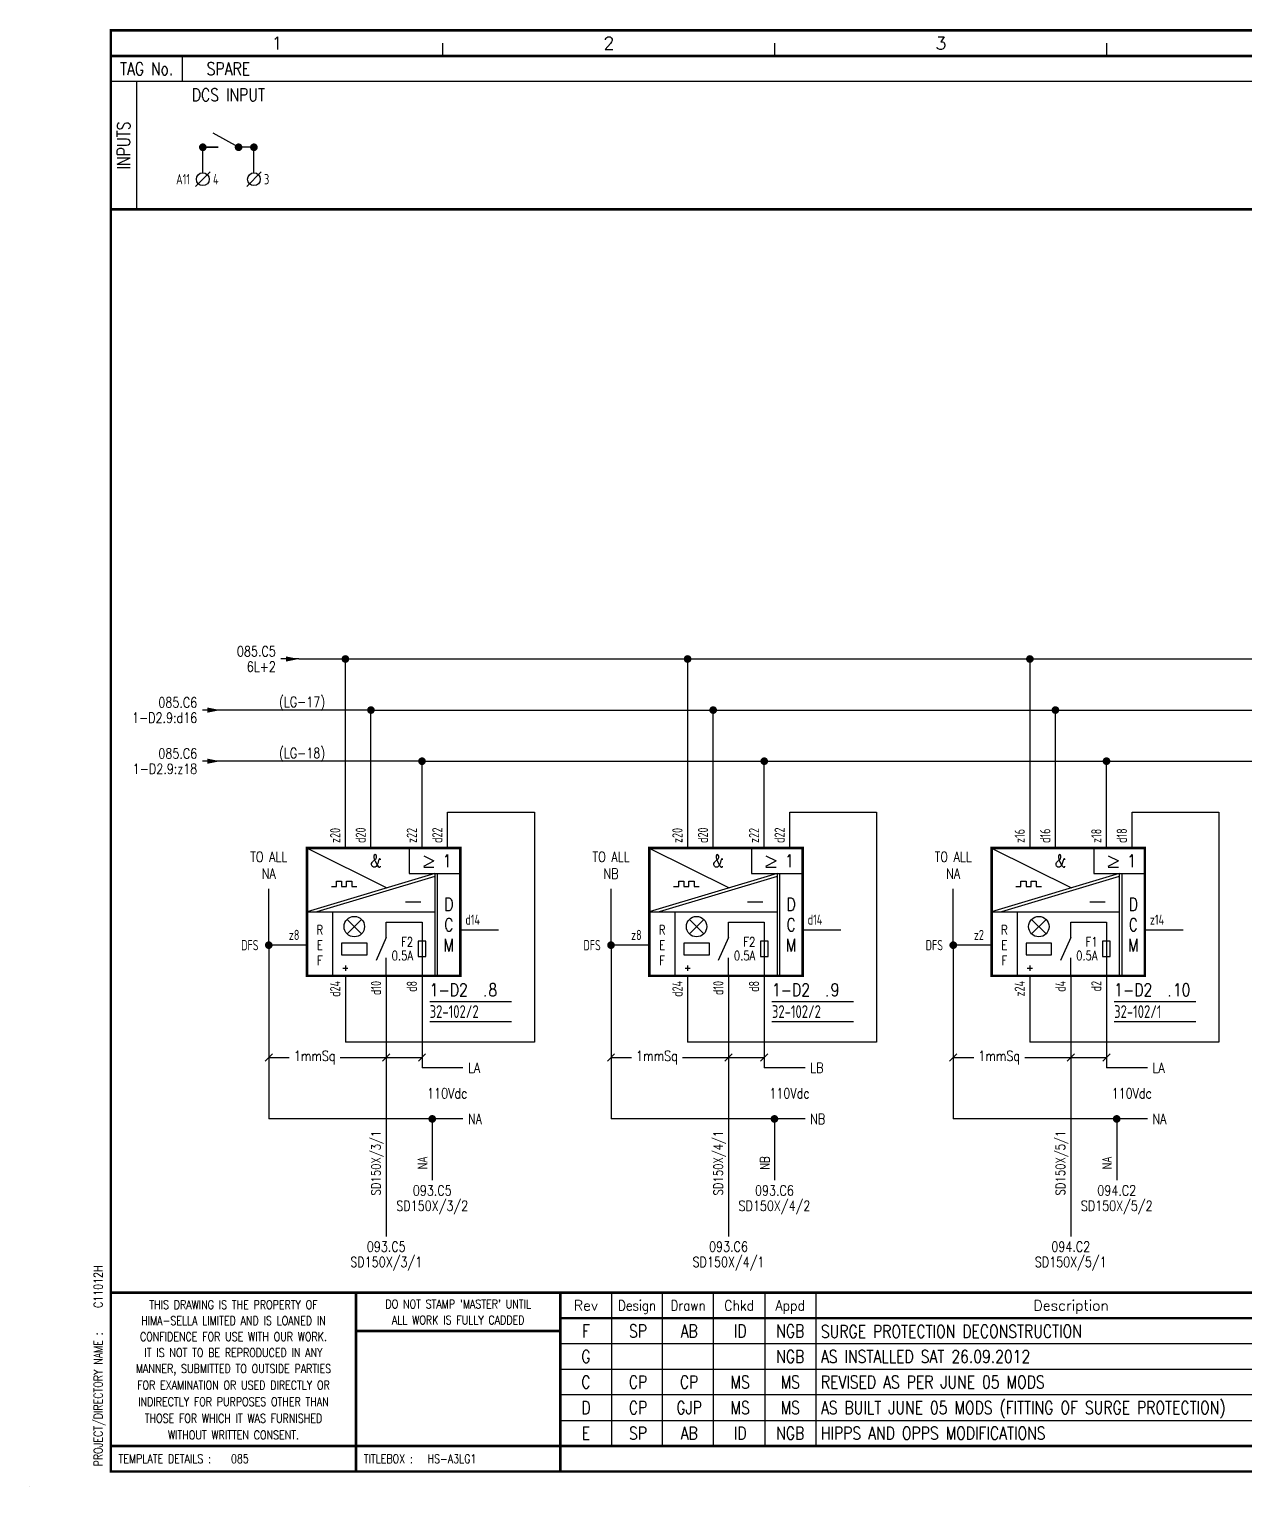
# Model space of a CAD drawing. Extents: x 0 to 414, y 0 to 285.
# Drawn here: x 0 to 238, y 0 to 285.2 of the extents above; entities that cross this region are included whole.
import ezdxf
from ezdxf.enums import TextEntityAlignment as Align

# ---------------------------------------------------------------- set-up
doc = ezdxf.new("R2010")
doc.units = 0
doc.header["$LTSCALE"] = 10
doc.header["$MEASUREMENT"] = 0
doc.linetypes.add('HIDDEN2', pattern=[0.1875, 0.125, -0.0625])
doc.layers.get('0').update_dxf_attribs({"linetype": 'CONTINUOUS'})
for name, color, linetype in [('ADD', 7, 'CONTINUOUS'), ('CATALOGUE', 7, 'CONTINUOUS'), ('COL', 7, 'CONTINUOUS'), ('COM', 6, 'CONTINUOUS'), ('COUNTER', 7, 'CONTINUOUS'), ('DES', 2, 'CONTINUOUS'), ('GROUP', 2, 'CONTINUOUS'), ('LAB', 4, 'CONTINUOUS'), ('LOCATION', 7, 'CONTINUOUS'), ('PCABGREY-0_22', 7, 'CONTINUOUS'), ('PREFIX', 2, 'CONTINUOUS'), ('RACK', 7, 'CONTINUOUS'), ('RECORD', 7, 'CONTINUOUS'), ('ROW', 7, 'CONTINUOUS'), ('SLOT', 7, 'CONTINUOUS'), ('SNA', 7, 'CONTINUOUS'), ('SPOTS', 3, 'CONTINUOUS'), ('TEXT', 2, 'CONTINUOUS'), ('TPOL', 1, 'CONTINUOUS'), ('UPS', 2, 'CONTINUOUS'), ('WIRENOS', 4, 'CONTINUOUS'), ('XR_FUNCTION', 7, 'CONTINUOUS'), ('XR_MAIN', 2, 'CONTINUOUS'), ('ZONE', 4, 'CONTINUOUS')]:
    doc.layers.add(name, color=color, linetype=linetype)
doc.layers.add('MCABGREY-0_22', color=4, linetype='CONTINUOUS', plot=False)
doc.styles.add('CATALOGU', font='ISOCP.shx', dxfattribs={"height": 2.5})
doc.styles.add('CROSSREF', font='ROMANS.shx', dxfattribs={"width": 0.8, "height": 1})
doc.styles.add('FUNCTION', font='ISOCP.shx', dxfattribs={"height": 2.5})
doc.styles.add('GROUP', font='romans.shx', dxfattribs={"width": 0.8, "height": 2.5})
doc.styles.add('LOCATION', font='ISOCP.shx', dxfattribs={"height": 2.5})
doc.styles.add('PINS', font='ISOCP.shx', dxfattribs={"height": 2.5})
doc.styles.add('RACK', font='romans.shx', dxfattribs={"width": 0.8, "height": 2})
doc.styles.add('REFERENC', font='ISOCP.shx', dxfattribs={"height": 2.5})
doc.styles.add('ROMAND', font='ROMAND')
doc.styles.add('ROMANS', font='romans.shx', dxfattribs={"width": 0.8})
doc.styles.add('SLOT', font='romans.shx', dxfattribs={"width": 0.8, "height": 2})
doc.styles.add('SYMBOL', font='ISOCP.shx', dxfattribs={"height": 2.5})
doc.styles.add('TERMINAL', font='ISOCP.shx', dxfattribs={"height": 2.5})
doc.styles.add('WIRES', font='ROMANS.shx', dxfattribs={"width": 0.8, "height": 2})
doc.styles.add('ZONE', font='ISOCP.shx', dxfattribs={"height": 2.5})

# ---------------------------------------------------------------- blocks, each defined once
blk = doc.blocks.new('HS-A3LG1')
at = {"color": 1}
for p, q in [((81, 280), (81, 282.5)), ((146, 280), (146, 282.5)), ((211, 280), (211, 282.5)), ((30, 275), (30, 280)), ((404, 275), (16, 275)), ((21, 275), (21, 250)), ((114, 38), (114, 8)), ((124, 8), (124, 38)), ((134, 8), (134, 38)), ((144, 38), (144, 8)), ((154, 38), (154, 8)), ((301.5, 28), (104, 28)), ((104, 23), (301.5, 23)), ((301.5, 18), (104, 18)), ((104, 13), (270.5, 13)), ((0, 0), (0, 0.025))]:
    blk.add_line(p, q, dxfattribs=at)
at = {"color": 1, "const_width": 0.5}
blk.add_lwpolyline([(16, 3), (409, 3), (409, 285), (16, 285)], close=True, dxfattribs=at)
for points in [[(16, 280), (404, 280)], [(404, 250), (16, 250)], [(409, 38), (16, 38)], [(64, 3), (64, 38)], [(104, 3), (104, 38)], [(270.5, 33), (104, 33)], [(104, 30.5), (64, 30.5)], [(270.5, 8), (16, 8)]]:
    blk.add_lwpolyline(points, dxfattribs=at)
at = {"color": 2, "style": 'ROMAND'}
for s, p in [('1', (48.5, 282.5)), ('2', (113.5, 282.5)), ('3', (178.5, 282.5))]:
    blk.add_text(s, height=2.5, dxfattribs=at).set_placement(p, align=Align.MIDDLE)
at = {"color": 1, "style": 'ROMANS', "width": 0.8}
blk.add_text('TAG No.', height=2.5, dxfattribs=at).set_placement((23, 277.5), align=Align.MIDDLE)
blk.add_text('INPUTS', height=2.5, rotation=90, dxfattribs=at).set_placement((18.5, 262.5), align=Align.MIDDLE)
at = {"color": 3, "lineweight": 13, "style": 'ROMANS', "width": 0.8}
for s, p in [('THIS DRAWING IS THE PROPERTY OF', (40, 35.6443)), ("DO NOT STAMP 'MASTER' UNTIL", (84, 35.7693)), ('HIMA-SELLA LIMITED AND IS LOANED IN', (40, 32.5193)), ('ALL WORK IS FULLY CADDED', (84, 32.6443)), ('CONFIDENCE FOR USE WITH OUR WORK.', (40, 29.3879)), ('IT IS NOT TO BE REPRODUCED IN ANY', (40, 26.2629)), ('MANNER, SUBMITTED TO OUTSIDE PARTIES', (40, 23.1379)), ('FOR EXAMINATION OR USED DIRECTLY OR', (40, 19.9054)), ('INDIRECTLY FOR PURPOSES OTHER THAN', (40, 16.6554)), ('THOSE FOR WHICH IT WAS FURNISHED', (40, 13.4054)), ('WITHOUT WRITTEN CONSENT.', (40, 10.1554))]:
    blk.add_text(s, height=1.7, dxfattribs=at).set_placement(p, align=Align.MIDDLE_CENTER)
at = {"color": 4, "style": 'ROMAND'}
for s, p in [('Rev', (109, 34.5)), ('Description', (204, 34.5))]:
    blk.add_text(s, height=2, dxfattribs=at).set_placement(p, align=Align.CENTER)
for s, width, p in [('Design', 0.85, (119, 34.5)), ('Drawn', 0.85, (129, 34.5)), ('Chkd', 0.9, (139, 34.5)), ('Appd', 0.9, (149, 34.5))]:
    blk.add_text(s, height=2, dxfattribs=dict(at, width=width)).set_placement(p, align=Align.CENTER)
at = {"color": 3, "style": 'ROMANS', "width": 0.8}
blk.add_text('PROJECT/DIRECTORY NAME :', height=1.7, rotation=90, dxfattribs=at).set_placement((13.5, 4), align=Align.MIDDLE_LEFT)
for s, p in [('TEMPLATE DETAILS :', (17.5, 5.5)), ('TITLEBOX :', (65.5, 5.5)), ('HS-A3LG1', (78, 5.5))]:
    blk.add_text(s, height=1.7, dxfattribs=at).set_placement(p, align=Align.MIDDLE_LEFT)
at = {"layer": 'COL', "style": 'ROMAND', "flags": 9}
for tag, p in [('COL1', (48.5, 282.5)), ('COL2', (113.5, 282.5)), ('COL3', (178.5, 282.5)), ('COL4', (243.5, 282.5)), ('COL5', (308.5, 282.5)), ('COL6', (373.5, 282.5))]:
    blk.add_attdef(tag, p, '', height=2.5, dxfattribs=at)
at = {"layer": 'ROW', "style": 'ROMAND', "flags": 9}
for tag, p in [('ROW1', (406.5, 249.5)), ('ROW2', (406.5, 188.5)), ('ROW3', (406.5, 127.5)), ('ROW4', (406.5, 66.5))]:
    blk.add_attdef(tag, p, '', height=2.5, dxfattribs=at)
at = {"layer": 'UPS', "color": 3, "style": 'ROMANS', "width": 0.8, "flags": 8}
blk.add_attdef('PROJS->NOMPRO', text='', height=1.7, rotation=90, dxfattribs=at).set_placement((13.5, 35), align=Align.MIDDLE_LEFT)
at = {"layer": 'UPS', "style": 'ROMANS', "width": 3.1263, "flags": 8}
blk.add_attdef('PLANOS->MCAN1', text='', height=2.5, rotation=0.061173, dxfattribs=at).set_placement((155, 31.6443), (254, 31.75), align=Align.FIT)
at = {"layer": 'UPS', "style": 'ROMANS', "width": 0.8, "flags": 8}
for tag, height, p in [('PLANOS->VERIF', 2.5, (293.5, 34.25)), ('PLANOS->CANVI1', 2.5, (109, 29.25)), ('PLANOS->NCAN1', 2.5, (149, 29.25)), ('PLANOS->DCAN1', 2.5, (262.5, 29.25)), ('PLANOS->ORIG', 2.5, (293.5, 29.25)), ('PLANOS->CANVI2', 2.5, (109, 24.25)), ('PLANOS->NCAN2', 2.5, (149, 24.25)), ('PLANOS->DCAN2', 2.5, (262.5, 24.25)), ('PLANOS->HECHF', 2.5, (293.5, 24.25)), ('PLANOS->CANVI3', 2.5, (109, 19.25)), ('PLANOS->NCAN3', 2.5, (149, 19.25)), ('PLANOS->DCAN3', 2.5, (262.5, 19.25)), ('PLANOS->HECHD', 2.5, (293.5, 19.25)), ('PLANOS->CANVI4', 2.5, (109, 14.25)), ('PLANOS->NCAN4', 2.5, (149, 14.25)), ('PLANOS->DCAN4', 2.5, (262.5, 14.25)), ('PLANOS->DATACREA', 2.5, (293.5, 14.25)), ('PLANOS->CANVI5', 2.5, (109, 9.25)), ('PLANOS->NCAN5', 2.5, (149, 9.25)), ('PLANOS->DCAN5', 2.5, (262.5, 9.25)), ('PLANOS->NR1', 2.5, (293.5, 9.25)), ('PROJS->DESCPRO3', 5, (345.5, 5.5)), ('PLANOS->PLANO', 5, (378.5, 5.5)), ('PLANOS->USER', 5, (402.75, 5.5)), ('PLANOS->NR2', 2.5, (293.5, 4.25))]:
    blk.add_attdef(tag, text='', height=height, dxfattribs=at).set_placement(p, align=Align.CENTER)
at = {"layer": 'UPS', "style": 'ROMANS', "flags": 8}
for tag, width, p, p2 in [('PLANOS->MCAN2', 3.0574, (155, 26.75), (254, 26.75)), ('PLANOS->MCAN3', 3.0574, (155, 21.75), (254, 21.75)), ('PLANOS->MCAN4', 3.0462, (155, 16.75), (254, 16.75)), ('PLANOS->MCAN5', 3.0574, (155, 11.75), (254, 11.75))]:
    blk.add_attdef(tag, text='', height=2.5, dxfattribs=dict(at, width=width)).set_placement(p, p2, align=Align.FIT)
at = {"layer": 'UPS', "style": 'ROMANS', "width": 0.8, "flags": 8}
blk.add_attdef('PLANOS->DENOM', (313.5, 24.25), '', height=2.5, dxfattribs=at)
at = {"layer": 'UPS', "color": 4, "style": 'ROMANS', "width": 0.8, "flags": 8}
for tag, p in [('PROJS->DESCPRO1', (303, 19.25)), ('PROJS->DESCPRO2', (303, 14.25))]:
    blk.add_attdef(tag, p, '', height=2.5, dxfattribs=at)
at = {"layer": 'UPS', "color": 3, "style": 'ROMANS', "width": 0.8, "flags": 8}
blk.add_attdef('PLANOS->PROTOTIPO', text='', height=1.7, dxfattribs=at).set_placement((39.5, 5.5), align=Align.MIDDLE_LEFT)
at = {"layer": 'UPS', "style": 'ROMANS', "width": 0.8, "flags": 8}
blk.add_attdef('PLANOS->OBS4', text='', height=2.5, dxfattribs=at).set_placement((107, 5.5), align=Align.MIDDLE_LEFT)
blk = doc.blocks.new('EDREV')
at = {"color": 2, "style": 'ROMANS', "width": 0.8}
for tag, p in [('DES', (129.2, 29.25)), ('DRN', (139.2, 29.25)), ('CHKD', (149.2, 29.25)), ('DES', (129.2, 24.25)), ('DRN', (139.2, 24.25)), ('CHKD', (149.2, 24.25)), ('DES', (129.2, 19.25)), ('DRN', (139.2, 19.25)), ('CHKD', (149.2, 19.25)), ('DES', (129.2, 14.25)), ('DRN', (139.2, 14.25)), ('CHKD', (149.2, 14.25)), ('DES', (129.2, 9.25)), ('DRN', (139.2, 9.25)), ('CHKD', (149.2, 9.25))]:
    blk.add_attdef(tag, text='', height=2.5, dxfattribs=at).set_placement(p, align=Align.CENTER)
blk = doc.blocks.new('TERM01')
blk.add_line((1.4142, 1.4142), (-1.4142, -1.4142))
blk.add_circle((0, 0), 1.25)
at = {"layer": 'CATALOGUE', "style": 'CATALOGU', "width": 0.8, "flags": 9}
blk.add_attdef('CATALOGUE', (2, -3.5), '', height=0.5, dxfattribs=at)
at = {"layer": 'COUNTER', "style": 'SYMBOL', "width": 0.8, "flags": 8}
blk.add_attdef('COUNTER', text='', height=2, dxfattribs=at).set_placement((2, 0), align=Align.MIDDLE_LEFT)
at = {"layer": 'LOCATION', "style": 'LOCATION', "width": 0.8, "flags": 1}
blk.add_attdef('LOCATION', (2, -4.25), '', height=0.5, dxfattribs=at)
at = {"layer": 'PREFIX', "style": 'TERMINAL', "width": 0.8}
blk.add_attdef('PREFIX', text='', height=2, dxfattribs=at).set_placement((-2.5, 0), align=Align.MIDDLE_RIGHT)
at = {"layer": 'RECORD', "style": 'REFERENC', "width": 0.8, "flags": 9}
blk.add_attdef('RECORD', (2, -2.75), '', height=0.5, dxfattribs=at)
at = {"layer": 'SNA', "style": 'SYMBOL', "width": 0.8, "flags": 9}
blk.add_attdef('SNA', (2, -2), '', height=0.5, dxfattribs=at)
at = {"layer": 'TPOL', "style": 'PINS', "width": 0.8, "flags": 9}
blk.add_attdef('CN2', (0, 1.5), '', height=0.5, dxfattribs=at)
blk.add_attdef('CN1', text='', height=0.5, dxfattribs=at).set_placement((0, -1.5), align=Align.TOP_LEFT)
at = {"layer": 'ZONE', "style": 'ZONE', "width": 0.8, "flags": 1}
blk.add_attdef('ZONE', (2, -5), '', height=0.5, dxfattribs=at)
blk = doc.blocks.new('32-102-1')
for p, q in [((-7.5, 0), (8.125, -7.8125)), ((12.5, 0), (12.5, -5)), ((15.3254, -1.5188), (17.3254, -2.5188)), ((15.3254, -3.5188), (17.3254, -2.5188)), ((17.5, -5), (-7.5, -12.5)), ((17.5, -5.5742), (-5.5859, -12.5)), ((12.5, -5), (22.5, -5)), ((15.3254, -3.7688), (17.3254, -3.7688)), ((17.5, -5), (17.5, -25)), ((18, -5), (18, -25)), ((-2.75, -7.5), (-1.75, -7.5)), ((-1.75, -6.5), (-0.75, -6.5)), ((-1.75, -7.5), (-1.75, -6.5)), ((-0.75, -6.5), (-0.75, -7.5)), ((-0.75, -7.5), (0.25, -7.5)), ((0.25, -6.5), (1.25, -6.5)), ((0.25, -7.5), (0.25, -6.5)), ((1.25, -6.5), (1.25, -7.5)), ((1.25, -7.5), (2.25, -7.5)), ((11.75, -10.5), (14.75, -10.5)), ((-7.5, -12.5), (17.5, -12.5)), ((-2.5, -12.5), (-2.5, -25)), ((0.3358, -16.7892), (3.1642, -13.9608)), ((0.3358, -13.9608), (3.1642, -16.7892)), ((8, -14.5), (15, -14.5)), ((8, -17.5), (8, -14.5)), ((15, -14.5), (15, -25)), ((22.5, -16), (30, -16)), ((-7.5, -19), (-15, -19)), ((8, -17.5), (6, -22)), ((8, -25), (8, -21.5)), ((-0.5, -23.5), (0.5, -23.5)), ((0, -23), (0, -24)), ((16.5, -30), (32.5, -30)), ((32.5, -34), (16.5, -34))]:
    blk.add_line(p, q)
at = {"const_width": 0.5}
blk.add_lwpolyline([(-7.5, -25), (22.5, -25), (22.5, 0), (-7.5, 0)], close=True, dxfattribs=at)
for points in [[(-0.75, -20.875), (4.25, -20.875), (4.25, -18.625), (-0.75, -18.625)], [(14.25, -21.25), (15.75, -21.25), (15.75, -18.25), (14.25, -18.25)]]:
    blk.add_lwpolyline(points, close=True)
blk.add_circle((1.75, -15.375), 2)
at = {"style": 'ROMANS', "width": 0.8}
blk.add_text('&', height=2.5, dxfattribs=at).set_placement((6, -3.75), align=Align.CENTER)
blk.add_text('1', height=2.5, dxfattribs=at).set_placement((19.0754, -3.7688))
for s, p in [('D', (20.25, -11)), ('C', (20.25, -15)), ('M', (20.25, -19))]:
    blk.add_text(s, height=2.5, dxfattribs=at).set_placement(p, align=Align.MIDDLE)
blk.add_text('F1', height=1.8, dxfattribs=at).set_placement((13.25, -19.25), align=Align.RIGHT)
at = {"insert": (-5, -19), "char_height": 1.8, "width": 0.8, "attachment_point": 5, "style": 'ROMANS'}
blk.add_mtext('R\\PE\\PF', dxfattribs=at)
at = {"style": 'ROMANS', "width": 0.8}
blk.add_attdef('AMPS', text='', height=1.8, dxfattribs=at).set_placement((13.25, -21.9383), align=Align.RIGHT)
at = {"layer": 'ADD', "style": 'PINS', "width": 0.8, "flags": 1}
blk.add_attdef('ADD1', (24, 1.75), '', height=1.5, dxfattribs=at)
at = {"layer": 'COM', "style": 'PINS', "width": 0.8, "flags": 1}
blk.add_attdef('COM1', (24, -2.25), '', height=1.5, dxfattribs=at)
at = {"layer": 'DES', "style": 'PINS', "width": 0.8, "flags": 1}
blk.add_attdef('DES1', (24, -0.25), '', height=1.5, dxfattribs=at)
at = {"layer": 'GROUP', "style": 'GROUP', "width": 0.8, "flags": 1}
blk.add_attdef('GROUP', (24, -8.25), '', height=1.5, dxfattribs=at)
at = {"layer": 'LAB', "style": 'PINS', "width": 0.8}
blk.add_attdef('LAB1', text='', height=2.5, dxfattribs=at).set_placement((16.5, -32), align=Align.MIDDLE_LEFT)
at = {"layer": 'LOCATION', "style": 'LOCATION', "width": 0.8}
blk.add_attdef('LOCATION', text='', height=2, dxfattribs=at).set_placement((-17, -19), align=Align.MIDDLE_RIGHT)
at = {"layer": 'RACK', "style": 'RACK', "width": 0.8}
blk.add_attdef('RACK', (16.5, -29), '', height=2.5, dxfattribs=at)
at = {"layer": 'SLOT', "style": 'SLOT', "width": 0.8}
blk.add_attdef('SLOT', (28, -29), '', height=2.5, dxfattribs=at)
at = {"layer": 'SNA', "style": 'SYMBOL', "width": 0.8, "flags": 1}
blk.add_attdef('SNA', (24, -6.25), '', height=1.5, dxfattribs=at)
at = {"layer": 'TEXT', "color": 3, "style": 'PINS', "width": 0.8}
blk.add_text('z16', height=2, rotation=90, dxfattribs=at).set_placement((-2, 1), align=Align.MIDDLE_LEFT)
at = {"layer": 'TEXT', "style": 'ROMANS', "width": 0.8}
blk.add_text('.', height=2, dxfattribs=at).set_placement((27, -29))
at = {"layer": 'TPOL', "style": 'PINS', "width": 0.8}
for tag, p in [('CN1', (-1, 1)), ('CN2', (4, 1)), ('CN3', (14, 1)), ('CN4', (19, 1))]:
    blk.add_attdef(tag, p, '', height=2, rotation=90, dxfattribs=at)
blk.add_attdef('CN9', (23.5, -15), '', height=2, dxfattribs=at)
blk.add_attdef('CN8', text='', height=2, dxfattribs=at).set_placement((-9, -18), align=Align.RIGHT)
for tag, p in [('CN5', (-1, -26)), ('CN6', (7, -26)), ('CN7', (14, -26))]:
    blk.add_attdef(tag, text='', height=2, rotation=90, dxfattribs=at).set_placement(p, align=Align.RIGHT)
at = {"layer": 'XR_FUNCTION', "style": 'FUNCTION', "width": 0.8, "flags": 1}
blk.add_attdef('XR_FUNCTION', (24, -4.25), '', height=1.5, dxfattribs=at)
at = {"layer": 'XR_MAIN', "style": 'CROSSREF', "width": 0.8, "flags": 1}
blk.add_attdef('XR_MAIN', (24, -10.25), '', height=1.5, dxfattribs=at)
blk = doc.blocks.new('32-102-2')
for p, q in [((-7.5, 0), (8.125, -7.8125)), ((12.5, 0), (12.5, -5)), ((15.3254, -1.5188), (17.3254, -2.5188)), ((15.3254, -3.5188), (17.3254, -2.5188)), ((17.5, -5), (-7.5, -12.5)), ((17.5, -5.5742), (-5.5859, -12.5)), ((12.5, -5), (22.5, -5)), ((15.3254, -3.7688), (17.3254, -3.7688)), ((17.5, -5), (17.5, -25)), ((18, -5), (18, -25)), ((-2.75, -7.5), (-1.75, -7.5)), ((-1.75, -6.5), (-0.75, -6.5)), ((-1.75, -7.5), (-1.75, -6.5)), ((-0.75, -6.5), (-0.75, -7.5)), ((-0.75, -7.5), (0.25, -7.5)), ((0.25, -6.5), (1.25, -6.5)), ((0.25, -7.5), (0.25, -6.5)), ((1.25, -6.5), (1.25, -7.5)), ((1.25, -7.5), (2.25, -7.5)), ((11.75, -10.5), (14.75, -10.5)), ((-7.5, -12.5), (17.5, -12.5)), ((-2.5, -12.5), (-2.5, -25)), ((0.3358, -16.7892), (3.1642, -13.9608)), ((0.3358, -13.9608), (3.1642, -16.7892)), ((8, -14.5), (15, -14.5)), ((8, -17.5), (8, -14.5)), ((15, -14.5), (15, -25)), ((22.5, -16), (30, -16)), ((-7.5, -19), (-15, -19)), ((8, -17.5), (6, -22)), ((8, -25), (8, -21.5)), ((-0.5, -23.5), (0.5, -23.5)), ((0, -23), (0, -24)), ((16.5, -30), (32.5, -30)), ((32.5, -34), (16.5, -34))]:
    blk.add_line(p, q)
at = {"const_width": 0.5}
blk.add_lwpolyline([(-7.5, -25), (22.5, -25), (22.5, 0), (-7.5, 0)], close=True, dxfattribs=at)
for points in [[(-0.75, -20.875), (4.25, -20.875), (4.25, -18.625), (-0.75, -18.625)], [(14.25, -21.25), (15.75, -21.25), (15.75, -18.25), (14.25, -18.25)]]:
    blk.add_lwpolyline(points, close=True)
blk.add_circle((1.75, -15.375), 2)
at = {"style": 'ROMANS', "width": 0.8}
blk.add_text('&', height=2.5, dxfattribs=at).set_placement((6, -3.75), align=Align.CENTER)
blk.add_text('1', height=2.5, dxfattribs=at).set_placement((19.0754, -3.7688))
for s, p in [('D', (20.25, -11)), ('C', (20.25, -15)), ('M', (20.25, -19))]:
    blk.add_text(s, height=2.5, dxfattribs=at).set_placement(p, align=Align.MIDDLE)
blk.add_text('F2', height=1.8, dxfattribs=at).set_placement((13.25, -19.25), align=Align.RIGHT)
at = {"insert": (-5, -19), "char_height": 1.8, "width": 0.8, "attachment_point": 5, "style": 'ROMANS'}
blk.add_mtext('R\\PE\\PF', dxfattribs=at)
at = {"style": 'ROMANS', "width": 0.8}
blk.add_attdef('AMPS', text='', height=1.8, dxfattribs=at).set_placement((13.25, -21.9383), align=Align.RIGHT)
at = {"layer": 'ADD', "style": 'PINS', "width": 0.8, "flags": 1}
blk.add_attdef('ADD1', (24, 1.75), '', height=1.5, dxfattribs=at)
at = {"layer": 'COM', "style": 'PINS', "width": 0.8, "flags": 1}
blk.add_attdef('COM1', (24, -2.25), '', height=1.5, dxfattribs=at)
at = {"layer": 'DES', "style": 'PINS', "width": 0.8, "flags": 1}
blk.add_attdef('DES1', (24, -0.25), '', height=1.5, dxfattribs=at)
at = {"layer": 'GROUP', "style": 'GROUP', "width": 0.8, "flags": 1}
blk.add_attdef('GROUP', (24, -8.25), '', height=1.5, dxfattribs=at)
at = {"layer": 'LAB', "style": 'PINS', "width": 0.8}
blk.add_attdef('LAB1', text='', height=2.5, dxfattribs=at).set_placement((16.5, -32), align=Align.MIDDLE_LEFT)
at = {"layer": 'LOCATION', "style": 'LOCATION', "width": 0.8}
blk.add_attdef('LOCATION', text='', height=2, dxfattribs=at).set_placement((-17, -19), align=Align.MIDDLE_RIGHT)
at = {"layer": 'RACK', "style": 'RACK', "width": 0.8}
blk.add_attdef('RACK', (16.5, -29), '', height=2.5, dxfattribs=at)
at = {"layer": 'SLOT', "style": 'SLOT', "width": 0.8}
blk.add_attdef('SLOT', (28, -29), '', height=2.5, dxfattribs=at)
at = {"layer": 'SNA', "style": 'SYMBOL', "width": 0.8, "flags": 1}
blk.add_attdef('SNA', (24, -6.25), '', height=1.5, dxfattribs=at)
at = {"layer": 'TEXT', "color": 3, "style": 'PINS', "width": 0.8}
blk.add_text('z20', height=2, rotation=90, dxfattribs=at).set_placement((-2, 1), align=Align.MIDDLE_LEFT)
at = {"layer": 'TEXT', "style": 'ROMANS', "width": 0.8}
blk.add_text('.', height=2, dxfattribs=at).set_placement((27, -29))
at = {"layer": 'TPOL', "style": 'PINS', "width": 0.8}
for tag, p in [('CN1', (-1, 1)), ('CN2', (4, 1)), ('CN3', (14, 1)), ('CN4', (19, 1))]:
    blk.add_attdef(tag, p, '', height=2, rotation=90, dxfattribs=at)
blk.add_attdef('CN9', (23.5, -15), '', height=2, dxfattribs=at)
blk.add_attdef('CN8', text='', height=2, dxfattribs=at).set_placement((-9, -18), align=Align.RIGHT)
for tag, p in [('CN5', (-1, -26)), ('CN6', (7, -26)), ('CN7', (14, -26))]:
    blk.add_attdef(tag, text='', height=2, rotation=90, dxfattribs=at).set_placement(p, align=Align.RIGHT)
at = {"layer": 'XR_FUNCTION', "style": 'FUNCTION', "width": 0.8, "flags": 1}
blk.add_attdef('XR_FUNCTION', (24, -4.25), '', height=1.5, dxfattribs=at)
at = {"layer": 'XR_MAIN', "style": 'CROSSREF', "width": 0.8, "flags": 1}
blk.add_attdef('XR_MAIN', (24, -10.25), '', height=1.5, dxfattribs=at)
blk = doc.blocks.new('EQUPOT04')
blk.add_line((3.5, 0), (0, 0))
blk.add_solid([(1, 0.5), (1, -0.5), (3.5, 0)])
at = {"layer": 'TEXT', "style": 'ROMANS', "width": 0.8}
blk.add_attdef('CONNECTION', text='', height=2, dxfattribs=at).set_placement((-1, -1.5), align=Align.MIDDLE_RIGHT)
at = {"layer": 'TPOL', "style": 'ROMANS', "flags": 8}
blk.add_attdef('CN1', text='', height=0.0025, dxfattribs=at).set_placement((3, 0), align=Align.MIDDLE_RIGHT)
at = {"layer": 'XR_FUNCTION', "style": 'FUNCTION', "width": 0.8, "flags": 1}
blk.add_attdef('XR_FUNCTION', text='', height=2, dxfattribs=at).set_placement((3.5, 0), align=Align.MIDDLE_LEFT)
at = {"layer": 'XR_MAIN', "style": 'CROSSREF', "width": 0.8}
for tag in ['XR_PREV', 'XR_NEXT']:
    blk.add_attdef(tag, text='', height=2, dxfattribs=at).set_placement((-1, 1.5), align=Align.MIDDLE_RIGHT)

msp = doc.modelspace()

# ---------------------------------------------------------------- linework, layer by layer
msp.add_line((52.7893, 162), (49.2893, 162))
msp.add_solid([(50.2893, 162.5), (50.2893, 161.5), (52.7893, 162)])
at = {"layer": 'PCABGREY-0_22'}
for p, q in [((41, 262.1396), (36, 264.8896)), ((52.7893, 162), (128.9097, 162)), ((61.9097, 125), (61.9097, 162)), ((128.9097, 162), (195.9097, 162)), ((128.9097, 162), (128.9097, 125)), ((195.9097, 162), (195.9097, 125)), ((195.9097, 162), (273.9281, 162)), ((48.9097, 152), (37.4097, 152)), ((66.9097, 152), (48.9097, 152)), ((66.9097, 125), (66.9097, 152)), ((66.9097, 152), (133.9097, 152)), ((133.9097, 152), (200.9097, 152)), ((133.9097, 125), (133.9097, 152)), ((200.9097, 125), (200.9097, 152)), ((200.9097, 152), (267.9097, 152)), ((48.9097, 142), (37.4097, 142)), ((76.9097, 142), (48.9097, 142)), ((76.9097, 142), (143.9097, 142)), ((76.9097, 125), (76.9097, 142)), ((143.9097, 142), (210.9097, 142)), ((143.9097, 125), (143.9097, 142)), ((210.9097, 142), (277.9097, 142)), ((210.9097, 125), (210.9097, 142)), ((81.9097, 132), (98.9097, 132)), ((81.9097, 125), (81.9097, 132)), ((98.9097, 132), (98.9097, 87)), ((148.9097, 132), (165.9097, 132)), ((148.9097, 125), (148.9097, 132)), ((165.9097, 132), (165.9097, 87)), ((215.9097, 132), (232.9097, 132)), ((215.9097, 125), (215.9097, 132)), ((232.9097, 132), (232.9097, 87)), ((46.9097, 106), (46.9097, 117)), ((113.9097, 106), (113.9097, 117)), ((180.9097, 106), (180.9097, 117)), ((46.9097, 106), (46.9097, 72)), ((113.9097, 106), (113.9097, 72)), ((180.9097, 106), (180.9097, 72)), ((61.9097, 100), (61.9097, 87)), ((69.9097, 100), (69.9097, 49)), ((76.9097, 100), (76.9097, 82)), ((128.9097, 100), (128.9097, 87)), ((136.9097, 100), (136.9097, 49)), ((136.9097, 100), (136.9097, 59.25)), ((143.9097, 100), (143.9097, 82)), ((195.9097, 100), (195.9097, 87)), ((203.9097, 100), (203.9097, 49)), ((203.9097, 100), (203.9097, 59.25)), ((210.9097, 100), (210.9097, 82)), ((98.9097, 87), (61.9097, 87)), ((165.9097, 87), (128.9097, 87)), ((232.9097, 87), (195.9097, 87)), ((84.9097, 82), (76.9097, 82)), ((151.9097, 82), (143.9097, 82)), ((218.9097, 82), (210.9097, 82)), ((78.9097, 72), (46.9097, 72)), ((84.9097, 72), (78.9097, 72)), ((78.9097, 72), (78.9097, 60)), ((145.9097, 72), (113.9097, 72)), ((151.9097, 72), (145.9097, 72)), ((145.9097, 72), (145.9097, 60)), ((145.9097, 72), (145.9097, 60)), ((212.9097, 72), (180.9097, 72)), ((212.9097, 72), (212.9097, 60)), ((212.9097, 72), (212.9097, 60)), ((218.9097, 72), (212.9097, 72))]:
    msp.add_line(p, q, dxfattribs=at)
at = {"layer": 'PCABGREY-0_22', "linetype": 'HIDDEN2', "ltscale": 10}
for p, q in [((34, 257.1396), (34, 262.1396)), ((37, 262.1396), (34, 262.1396)), ((34, 262.1396), (37, 262.1396)), ((44, 262.1396), (41, 262.1396)), ((44, 262.1396), (41, 262.1396)), ((44, 257.1396), (44, 262.1396))]:
    msp.add_line(p, q, dxfattribs=at)
at = {"layer": 'SPOTS', "color": 7, "const_width": 0.75}
for points in [[(33.625, 262.1396, 1), (34.375, 262.1396, 1)], [(40.625, 262.1396, 1), (41.375, 262.1396, 1)], [(43.625, 262.1396, 1), (44.375, 262.1396, 1)], [(61.5347, 162, 1), (62.2847, 162, 1)], [(128.5347, 162, 1), (129.2847, 162, 1)], [(195.5347, 162, 1), (196.2847, 162, 1)], [(66.5347, 152, 1), (67.2847, 152, 1)], [(133.5347, 152, 1), (134.2847, 152, 1)], [(200.5347, 152, 1), (201.2847, 152, 1)], [(76.5347, 142, 1), (77.2847, 142, 1)], [(143.5347, 142, 1), (144.2847, 142, 1)], [(210.5347, 142, 1), (211.2847, 142, 1)], [(46.5347, 106, 1), (47.2847, 106, 1)], [(113.5347, 106, 1), (114.2847, 106, 1)], [(180.5347, 106, 1), (181.2847, 106, 1)], [(78.5347, 72, 1), (79.2847, 72, 1)], [(145.5347, 72, 1), (146.2847, 72, 1)], [(212.5347, 72, 1), (213.2847, 72, 1)]]:
    msp.add_lwpolyline(points, format="xyb", close=True, dxfattribs=at)
at = {"layer": 'TEXT', "color": 3}
for p, q in [((46.203, 83.2933), (47.6164, 84.7067)), ((46.9097, 84), (50.9097, 84)), ((60.9097, 84), (76.9097, 84)), ((69.203, 83.2933), (70.6164, 84.7067)), ((76.203, 83.2933), (77.6164, 84.7067)), ((113.203, 83.2933), (114.6164, 84.7067)), ((113.9097, 84), (117.9097, 84)), ((127.9097, 84), (143.9097, 84)), ((136.203, 83.2933), (137.6164, 84.7067)), ((143.203, 83.2933), (144.6164, 84.7067)), ((180.203, 83.2933), (181.6164, 84.7067)), ((180.9097, 84), (184.9097, 84)), ((194.9097, 84), (210.9097, 84)), ((203.203, 83.2933), (204.6164, 84.7067)), ((210.203, 83.2933), (211.6164, 84.7067))]:
    msp.add_line(p, q, dxfattribs=at)

# ---------------------------------------------------------------- block references
ref = msp.add_blockref('HS-A3LG1', (0, 0))
ref.add_attrib('PROJS->NOMPRO', 'C11012H', dxfattribs={"layer": 'UPS', "color": 3, "height": 1.7, "rotation": 90, "style": 'ROMANS', "width": 0.8, "flags": 8}).set_placement((13.5, 35), align=Align.MIDDLE_LEFT)
ref.add_attrib('PLANOS->PROTOTIPO', '085', dxfattribs={"layer": 'UPS', "color": 3, "height": 1.7, "style": 'ROMANS', "width": 0.8, "flags": 8}).set_placement((39.5, 5.5), align=Align.MIDDLE_LEFT)
ref.add_attrib('PLANOS->NCAN5', 'NGB', dxfattribs={"layer": 'UPS', "height": 2.5, "style": 'ROMANS', "width": 0.8, "flags": 8}).set_placement((149, 9.25), align=Align.CENTER)
ref.add_attrib('PLANOS->NCAN2', 'NGB', dxfattribs={"layer": 'UPS', "height": 2.5, "style": 'ROMANS', "width": 0.8, "flags": 8}).set_placement((149, 24.25), align=Align.CENTER)
ref.add_attrib('PLANOS->NCAN3', 'MS', dxfattribs={"layer": 'UPS', "height": 2.5, "style": 'ROMANS', "width": 0.8, "flags": 8}).set_placement((149, 19.25), align=Align.CENTER)
ref.add_attrib('PLANOS->NCAN4', 'MS', dxfattribs={"layer": 'UPS', "height": 2.5, "style": 'ROMANS', "width": 0.8, "flags": 8}).set_placement((149, 14.25), align=Align.CENTER)
ref.add_attrib('PLANOS->NCAN1', 'NGB', dxfattribs={"layer": 'UPS', "height": 2.5, "style": 'ROMANS', "width": 0.8, "flags": 8}).set_placement((149, 29.25), align=Align.CENTER)
ref.add_attrib('PLANOS->CANVI5', 'E', dxfattribs={"layer": 'UPS', "height": 2.5, "style": 'ROMANS', "width": 0.8, "flags": 8}).set_placement((109, 9.25), align=Align.CENTER)
ref.add_attrib('PLANOS->CANVI4', 'D', dxfattribs={"layer": 'UPS', "height": 2.5, "style": 'ROMANS', "width": 0.8, "flags": 8}).set_placement((109, 14.25), align=Align.CENTER)
ref.add_attrib('PLANOS->CANVI2', 'G', dxfattribs={"layer": 'UPS', "height": 2.5, "style": 'ROMANS', "width": 0.8, "flags": 8}).set_placement((109, 24.25), align=Align.CENTER)
ref.add_attrib('PLANOS->CANVI3', 'C', dxfattribs={"layer": 'UPS', "height": 2.5, "style": 'ROMANS', "width": 0.8, "flags": 8}).set_placement((109, 19.25), align=Align.CENTER)
ref.add_attrib('PLANOS->CANVI1', 'F', dxfattribs={"layer": 'UPS', "height": 2.5, "style": 'ROMANS', "width": 0.8, "flags": 8}).set_placement((109, 29.25), align=Align.CENTER)
for name, p, values in [('TERM01', (34, 255.8896), {'COUNTER': '4', 'PREFIX': 'A11'}), ('TERM01', (44, 255.8896), {'COUNTER': '3'}), ('EQUPOT04', (33.9097, 152), {'CN1': '1', 'CONNECTION': '1-D2.9:d16', 'XR_PREV': '085.C6'}), ('EQUPOT04', (33.9097, 142), {'CN1': '1', 'CONNECTION': '1-D2.9:z18', 'XR_PREV': '085.C6'}), ('32-102-2', (61.9097, 125), {'CN1': 'z20', 'CN2': 'd20', 'CN3': 'z22', 'CN4': 'd22', 'CN5': 'd24', 'CN6': 'd10', 'CN7': 'd8', 'CN8': 'z8', 'CN9': 'd14', 'LAB1': '32-102/2', 'RACK': '1-D2', 'LOCATION': 'DFS', 'AMPS': '0.5A', 'SLOT': '8'}), ('32-102-2', (128.9097, 125), {'CN1': 'z20', 'CN2': 'd20', 'CN3': 'z22', 'CN4': 'd22', 'CN5': 'd24', 'CN6': 'd10', 'CN7': 'd8', 'CN8': 'z8', 'CN9': 'd14', 'LAB1': '32-102/2', 'RACK': '1-D2', 'LOCATION': 'DFS', 'AMPS': '0.5A', 'SLOT': '9'}), ('32-102-1', (195.9097, 125), {'CN1': 'z16', 'CN2': 'd16', 'CN3': 'z18', 'CN4': 'd18', 'CN5': 'z24', 'CN6': 'd4', 'CN7': 'd2', 'CN8': 'z2', 'CN9': 'z14', 'LAB1': '32-102/1', 'RACK': '1-D2', 'LOCATION': 'DFS', 'AMPS': '0.5A', 'SLOT': '10'})]:
    msp.add_blockref(name, p).add_auto_attribs(values)
at = {"layer": 'UPS'}
ref = msp.add_blockref('EDREV', (-10, 0), dxfattribs=at)
ref.add_attrib('DES', 'SP', dxfattribs={"layer": '0', "color": 2, "height": 2.5, "style": 'ROMANS', "width": 0.8}).set_placement((119.2, 29.25), align=Align.CENTER)
ref.add_attrib('DRN', 'AB', dxfattribs={"layer": '0', "color": 2, "height": 2.5, "style": 'ROMANS', "width": 0.8}).set_placement((129.2, 29.25), align=Align.CENTER)
ref.add_attrib('CHKD', 'ID', dxfattribs={"layer": '0', "color": 2, "height": 2.5, "style": 'ROMANS', "width": 0.8}).set_placement((139.2, 29.25), align=Align.CENTER)
ref.add_attrib('DES', 'CP', dxfattribs={"layer": '0', "color": 2, "height": 2.5, "style": 'ROMANS', "width": 0.8}).set_placement((119.2, 19.25), align=Align.CENTER)
ref.add_attrib('DRN', 'CP', dxfattribs={"layer": '0', "color": 2, "height": 2.5, "style": 'ROMANS', "width": 0.8}).set_placement((129.2, 19.25), align=Align.CENTER)
ref.add_attrib('CHKD', 'MS', dxfattribs={"layer": '0', "color": 2, "height": 2.5, "style": 'ROMANS', "width": 0.8}).set_placement((139.2, 19.25), align=Align.CENTER)
ref.add_attrib('DES', 'CP', dxfattribs={"layer": '0', "color": 2, "height": 2.5, "style": 'ROMANS', "width": 0.8}).set_placement((119.2, 14.25), align=Align.CENTER)
ref.add_attrib('DRN', 'GJP', dxfattribs={"layer": '0', "color": 2, "height": 2.5, "style": 'ROMANS', "width": 0.8}).set_placement((129.2, 14.25), align=Align.CENTER)
ref.add_attrib('CHKD', 'MS', dxfattribs={"layer": '0', "color": 2, "height": 2.5, "style": 'ROMANS', "width": 0.8}).set_placement((139.2, 14.25), align=Align.CENTER)
ref.add_attrib('DES', 'SP', dxfattribs={"layer": '0', "color": 2, "height": 2.5, "style": 'ROMANS', "width": 0.8}).set_placement((119.2, 9.25), align=Align.CENTER)
ref.add_attrib('DRN', 'AB', dxfattribs={"layer": '0', "color": 2, "height": 2.5, "style": 'ROMANS', "width": 0.8}).set_placement((129.2, 9.25), align=Align.CENTER)
ref.add_attrib('CHKD', 'ID', dxfattribs={"layer": '0', "color": 2, "height": 2.5, "style": 'ROMANS', "width": 0.8}).set_placement((139.2, 9.25), align=Align.CENTER)

# ---------------------------------------------------------------- texts
at = {"layer": 'MCABGREY-0_22', "style": 'WIRES', "width": 0.8}
for s, p in [('(LG-17)', (48.9097, 152)), ('(LG-18)', (48.9097, 142))]:
    msp.add_text(s, height=2, dxfattribs=at).set_placement(p, align=Align.BOTTOM_LEFT)
at = {"layer": 'TEXT', "style": 'ROMANS', "width": 0.8}
for s, p in [('SPARE', (39, 277.5)), ('DCS INPUT', (39, 272.4))]:
    msp.add_text(s, height=2.5, dxfattribs=at).set_placement(p, align=Align.MIDDLE)
at = {"layer": 'TEXT', "color": 3, "style": 'ROMANS', "width": 0.8}
for p in [(55.9097, 84), (122.9097, 84), (189.9097, 84)]:
    msp.add_text('1mmSq', height=2, dxfattribs=at).set_placement(p, align=Align.MIDDLE)
at = {"layer": 'TEXT', "width": 0.8}
for tag, text, style, p in [('085.C5', '', 'CROSSREF', (48.2893, 163.5)), ('6L+2', '??:??', 'ROMANS', (48.2893, 160.5))]:
    msp.add_attdef(tag, text=text, height=2, dxfattribs=dict(at, style=style)).set_placement(p, align=Align.MIDDLE_RIGHT)
at = {"layer": 'UPS', "color": 2, "style": 'ROMANS', "width": 0.8}
for s, p in [('TO ALL', (46.9097, 123.28)), ('TO ALL', (113.9097, 123.28)), ('TO ALL', (180.9097, 123.28)), ('NA', (46.9097, 120)), ('NB', (113.9097, 120)), ('NA', (180.9097, 120))]:
    msp.add_text(s, height=2, dxfattribs=at).set_placement(p, align=Align.MIDDLE)
for s, p in [('LA', (85.9097, 81)), ('LB', (152.9097, 81)), ('LA', (219.9097, 81)), ('110Vdc', (77.9097, 76)), ('110Vdc', (144.9097, 76)), ('110Vdc', (211.9097, 76)), ('NA', (85.9097, 71)), ('NB', (152.9097, 71)), ('NA', (219.9097, 71))]:
    msp.add_text(s, height=2, dxfattribs=at).set_placement(p)
for s, p in [('093.C5', (78.9097, 58)), ('093.C6', (145.9097, 58)), ('094.C2', (212.9097, 58)), ('SD150X/3/2', (78.9097, 55)), ('SD150X/4/2', (145.9097, 55)), ('SD150X/5/2', (212.9097, 55)), ('093.C5', (69.9097, 47)), ('093.C6', (136.9097, 47)), ('094.C2', (203.9097, 47)), ('SD150X/3/1', (69.9097, 44)), ('SD150X/4/1', (136.9097, 44)), ('SD150X/5/1', (203.9097, 44))]:
    msp.add_text(s, height=2, dxfattribs=at).set_placement(p, align=Align.MIDDLE_CENTER)
at = {"layer": 'UPS', "color": 2, "insert": (155, 31.6443), "char_height": 2.5, "width": 99, "attachment_point": 1, "rotation": 0.063025, "style": 'ROMANS'}
msp.add_mtext('SURGE PROTECTION DECONSTRUCTION', dxfattribs=at)
at = {"layer": 'UPS', "color": 2, "char_height": 2.5, "width": 99, "attachment_point": 1, "style": 'ROMANS'}
for s, insert in [('AS INSTALLED SAT 26.09.2012', (155, 26.75)), ('REVISED AS PER JUNE 05 MODS', (155, 21.75)), ('AS BUILT JUNE 05 MODS (FITTING OF SURGE PROTECTION)', (155, 16.75)), ('HIPPS AND OPPS MODIFICATIONS', (155, 11.75))]:
    msp.add_mtext(s, dxfattribs=dict(at, insert=insert))
at = {"layer": 'WIRENOS', "style": 'ROMANS', "width": 0.8}
for s, p in [('SD150X/3/1', (68.0192, 63.3546)), ('SD150X/4/1', (135.0192, 63.3546)), ('SD150X/5/1', (202.0192, 63.3546)), ('NA', (77.0192, 63.3546)), ('NB', (144.0192, 63.3546)), ('NA', (211.0192, 63.3546))]:
    msp.add_text(s, height=1.8, rotation=90, dxfattribs=at).set_placement(p, align=Align.MIDDLE)

doc.saveas('drawing.dxf')
